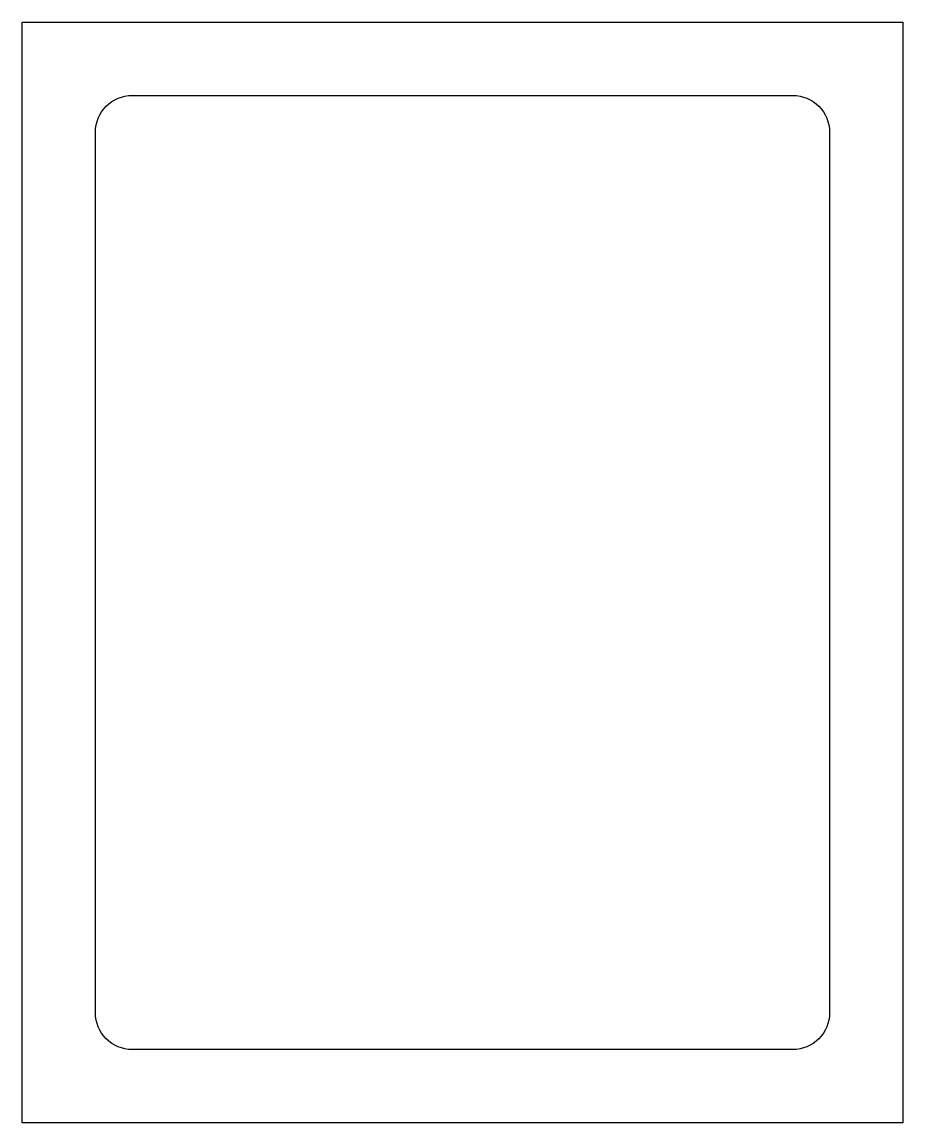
# Model space of a CAD drawing. Header units: inches. Extents: x -29 to -17, y -9 to 6.
import ezdxf

# ---------------------------------------------------------------- set-up
doc = ezdxf.new("R2010")
doc.units = ezdxf.units.IN
doc.layers.get('0').update_dxf_attribs({"linetype": 'CONTINUOUS'})

msp = doc.modelspace()

# ---------------------------------------------------------------- linework, layer by layer
msp.add_lwpolyline([(-17, 6), (-17, -9), (-29, -9), (-29, 6)], close=True)
msp.add_lwpolyline([(-18.5, 5, -0.414214), (-18, 4.5), (-18, -7.5, -0.414214), (-18.5, -8), (-27.5, -8, -0.414214), (-28, -7.5), (-28, 4.5, -0.414214), (-27.5, 5)], format="xyb", close=True)

doc.saveas('drawing.dxf')
